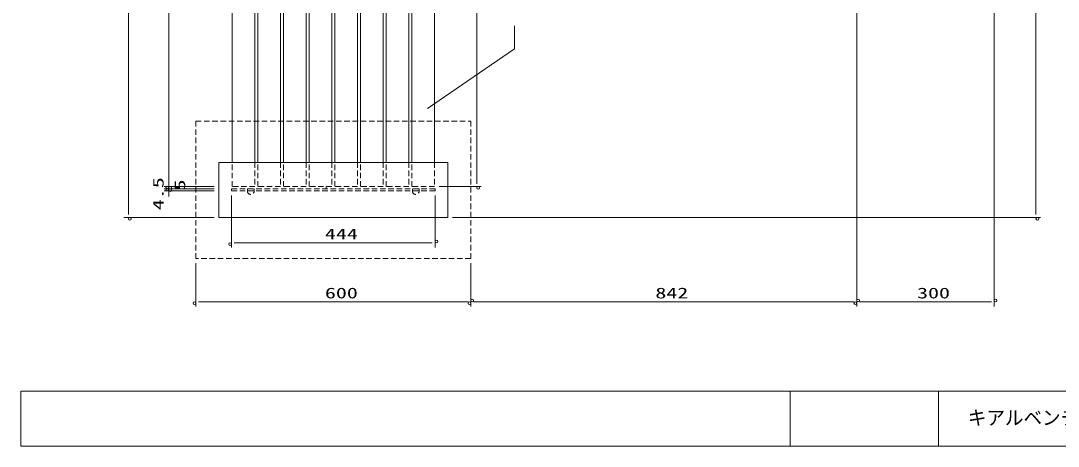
# Model space of a CAD drawing. Units: millimetres, scale not verified. Extents: x -1929 to 1929, y -1323 to 1334.
# Drawn here: x -1929 to 335, y -1323 to -395 of the extents above; entities that cross this region are included whole.
import ezdxf
from ezdxf.enums import TextEntityAlignment as Align

# ---------------------------------------------------------------- set-up
doc = ezdxf.new("R2010")
doc.units = ezdxf.units.MM
doc.header["$LTSCALE"] = 10
doc.linetypes.add('DASHED1', pattern=[1.8, 1.2, -0.6])
for name, color, linetype, lineweight in [('0-0__0-1_荳_闊_', 7, 'Continuous', 9), ('0-1__0-8__0-2_蟇_豕__ts', 7, 'Continuous', 9), ('0-2__0-e__0-5__0-2_蟇_豕__3__100__AcDbSymbolTable___70_______1____0__STYLE____5__10__100__AcDbSymbolTableRecord_', 7, 'Continuous', 9), ('0-3__0-2_蟇_豕__', 7, 'Continuous', 9), ('0-5__0-d__0-4__0-0_0', 7, 'Continuous', 9), ('0-6__0-9__0-2_蟇_豕___2-1', 7, 'Continuous', 9)]:
    doc.layers.add(name, color=color, linetype=linetype, lineweight=lineweight)
doc.styles.add('ＭＳ ゴシック', font='')
doc.styles.get('ＭＳ ゴシック').set_extended_font_data('MS Gothic')

# ---------------------------------------------------------------- blocks, each defined once
blk = doc.blocks.new('-000-VW_EMPTYBALL')
at = {"layer": '0-5__0-d__0-4__0-0_0'}
blk.add_circle((5, 5), 5, dxfattribs=at)
blk = doc.blocks.new('-002-_D3')
at = {"layer": '0-1__0-8__0-2_蟇_豕__ts'}
blk.add_line((-9910.9, -8191.7), (-9910.9, -9323.3), dxfattribs=at)
at = {"layer": '0-3__0-2_蟇_豕__'}
for p, q in [((-14350.9, -8191.7), (-14350.9, -9323.3)), ((-9970.9, -9223.3), (-14290.9, -9223.3))]:
    blk.add_line(p, q, dxfattribs=at)
at = {"layer": '0-1__0-8__0-2_蟇_豕__ts', "xscale": 5.999634, "yscale": 5.999634, "rotation": 180}
blk.add_blockref('-000-VW_EMPTYBALL', (-14350.9, -9223.3), dxfattribs=at)
at = {"layer": '0-3__0-2_蟇_豕__', "xscale": 5.999634, "yscale": 5.999634}
blk.add_blockref('-000-VW_EMPTYBALL', (-9910.9, -9223.3), dxfattribs=at)
at = {"layer": '0-3__0-2_蟇_豕__', "style": 'ＭＳ ゴシック', "width": 1.5}
blk.add_text('444', height=234.5, dxfattribs=at).set_placement((-12313.7, -9218.4), align=Align.BOTTOM_LEFT)
blk = doc.blocks.new('-003-_D4')
at = {"layer": '0-1__0-8__0-2_蟇_豕__ts'}
for p, q in [((-14409.1, 7080.1), (-16702.4, 7080.1)), ((-14730.9, -8669.2), (-16702.4, -8669.2))]:
    blk.add_line(p, q, dxfattribs=at)
at = {"layer": '0-2__0-e__0-5__0-2_蟇_豕__3__100__AcDbSymbolTable___70_______1____0__STYLE____5__10__100__AcDbSymbolTableRecord_'}
blk.add_line((-16602.4, -8609.2), (-16602.4, 7020.1), dxfattribs=at)
at = {"layer": '0-1__0-8__0-2_蟇_豕__ts', "xscale": 5.999634, "yscale": 5.999634}
for p, rotation in [((-16602.4, 7080.1), 90), ((-16602.4, -8669.2), 270)]:
    blk.add_blockref('-000-VW_EMPTYBALL', p, dxfattribs=dict(at, rotation=rotation))
at = {"layer": '0-3__0-2_蟇_豕__', "style": 'ＭＳ ゴシック', "width": 1.5}
blk.add_text('1575', height=234.5, rotation=90, dxfattribs=at).set_placement((-16607.3, -1038.2), align=Align.BOTTOM_LEFT)
blk = doc.blocks.new('-004-_D5')
at = {"layer": '0-3__0-2_蟇_豕__'}
for p, q in [((-15130.9, -9669.2), (-15130.9, -10612.1)), ((-9130.9, -9669.2), (-9130.9, -10612.1)), ((-9190.9, -10512.1), (-15070.9, -10512.1))]:
    blk.add_line(p, q, dxfattribs=at)
at = {"layer": '0-1__0-8__0-2_蟇_豕__ts', "xscale": 5.999634, "yscale": 5.999634, "rotation": 180}
blk.add_blockref('-000-VW_EMPTYBALL', (-15130.9, -10512.1), dxfattribs=at)
at = {"layer": '0-3__0-2_蟇_豕__', "xscale": 5.999634, "yscale": 5.999634}
blk.add_blockref('-000-VW_EMPTYBALL', (-9130.9, -10512.1), dxfattribs=at)
at = {"layer": '0-2__0-e__0-5__0-2_蟇_豕__3__100__AcDbSymbolTable___70_______1____0__STYLE____5__10__100__AcDbSymbolTableRecord_', "style": 'ＭＳ ゴシック', "width": 1.5}
blk.add_text('600', height=234.5, dxfattribs=at).set_placement((-12313.7, -10507.2), align=Align.BOTTOM_LEFT)
blk = doc.blocks.new('-005-_D6')
at = {"layer": '0-1__0-8__0-2_蟇_豕__ts'}
for p, q in [((-9130.9, -9669.2), (-9130.9, -10612.1)), ((-771.6, -10512.1), (-9070.9, -10512.1))]:
    blk.add_line(p, q, dxfattribs=at)
at = {"layer": '0-2__0-e__0-5__0-2_蟇_豕__3__100__AcDbSymbolTable___70_______1____0__STYLE____5__10__100__AcDbSymbolTableRecord_'}
blk.add_line((-711.6, 1770.1), (-711.6, -10612.1), dxfattribs=at)
at = {"layer": '0-1__0-8__0-2_蟇_豕__ts', "xscale": 5.999634, "yscale": 5.999634, "rotation": 180}
blk.add_blockref('-000-VW_EMPTYBALL', (-9130.9, -10512.1), dxfattribs=at)
at = {"layer": '0-3__0-2_蟇_豕__', "xscale": 5.999634, "yscale": 5.999634}
blk.add_blockref('-000-VW_EMPTYBALL', (-711.6, -10512.1), dxfattribs=at)
at = {"layer": '0-2__0-e__0-5__0-2_蟇_豕__3__100__AcDbSymbolTable___70_______1____0__STYLE____5__10__100__AcDbSymbolTableRecord_', "style": 'ＭＳ ゴシック', "width": 1.5}
blk.add_text('842', height=234.5, dxfattribs=at).set_placement((-5104, -10507.2), align=Align.BOTTOM_LEFT)
blk = doc.blocks.new('-006-_D7')
at = {"layer": '0-1__0-8__0-2_蟇_豕__ts'}
for p, q in [((-711.6, 1770.1), (-711.6, -10612.1)), ((2288.4, 1770.1), (2288.4, -10612.1)), ((2228.4, -10512.1), (-651.6, -10512.1))]:
    blk.add_line(p, q, dxfattribs=at)
at = {"layer": '0-1__0-8__0-2_蟇_豕__ts', "xscale": 5.999634, "yscale": 5.999634, "rotation": 180}
blk.add_blockref('-000-VW_EMPTYBALL', (-711.6, -10512.1), dxfattribs=at)
at = {"layer": '0-1__0-8__0-2_蟇_豕__ts', "xscale": 5.999634, "yscale": 5.999634}
blk.add_blockref('-000-VW_EMPTYBALL', (2288.4, -10512.1), dxfattribs=at)
at = {"layer": '0-2__0-e__0-5__0-2_蟇_豕__3__100__AcDbSymbolTable___70_______1____0__STYLE____5__10__100__AcDbSymbolTableRecord_', "style": 'ＭＳ ゴシック', "width": 1.5}
blk.add_text('300', height=234.5, dxfattribs=at).set_placement((605.6, -10507.2), align=Align.BOTTOM_LEFT)
blk = doc.blocks.new('-026-_D27')
at = {"layer": '0-1__0-8__0-2_蟇_豕__ts'}
for p, q in [((1508.4, 7370.1), (3300, 7370.1)), ((-9530.9, -8669.2), (3300, -8669.2))]:
    blk.add_line(p, q, dxfattribs=at)
at = {"layer": '0-6__0-9__0-2_蟇_豕___2-1'}
blk.add_line((3200, -8609.2), (3200, 7310.1), dxfattribs=at)
at = {"layer": '0-1__0-8__0-2_蟇_豕__ts', "xscale": 5.999634, "yscale": 5.999634, "rotation": 90}
blk.add_blockref('-000-VW_EMPTYBALL', (3200, 7370.1), dxfattribs=at)
at = {"layer": '0-3__0-2_蟇_豕__', "xscale": 5.999634, "yscale": 5.999634, "rotation": 270}
blk.add_blockref('-000-VW_EMPTYBALL', (3200, -8669.2), dxfattribs=at)
at = {"layer": '0-3__0-2_蟇_豕__', "style": 'ＭＳ ゴシック', "width": 1.5}
blk.add_text('1604', height=234.5, rotation=90, dxfattribs=at).set_placement((3195.1, -893.2), align=Align.BOTTOM_LEFT)
blk = doc.blocks.new('-030-繧_繝_繝_繝__5-1')
at = {"layer": '0-0__0-1_荳_闊_'}
for points in [[(-14358.6, 7019.1), (-13858.6, 6519.1), (-13858.6, -7498.4), (-14358.6, -7498.4)], [(-13798.6, 6459.1), (-13298.6, 5959.1), (-13298.6, -7498.4), (-13798.6, -7498.4)], [(-13238.6, 5899.1), (-12738.6, 5399.1), (-12738.6, -7498.4), (-13238.6, -7498.4)], [(-12678.6, 5339.1), (-12178.6, 4839.1), (-12178.6, -7498.4), (-12678.6, -7498.4)], [(-12118.6, 4779.1), (-11618.6, 4279.1), (-11618.6, -7498.4), (-12118.6, -7498.4)], [(-11558.6, 4219.1), (-11058.6, 3719.1), (-11058.6, -7498.4), (-11558.6, -7498.4)], [(-10998.6, 3659.1), (-10498.6, 3159.1), (-10498.6, -7498.4), (-10998.6, -7498.4)], [(-9984.6, 2645.1), (-9938.6, 2599.1), (-9938.6, -7498.4), (-10438.6, -7498.4), (-10438.6, 3099.1)]]:
    blk.add_lwpolyline(points, close=True, dxfattribs=at)
blk = doc.blocks.new('-036-_D38')
at = {"layer": '0-1__0-8__0-2_蟇_豕__ts'}
for p, q in [((-9820.9, 2628.3), (-8902.4, 2628.3)), ((-9002.4, 2568.3), (-9002.4, -7936.7)), ((-9821.6, -7996.7), (-8902.4, -7996.7))]:
    blk.add_line(p, q, dxfattribs=at)
at = {"layer": '0-1__0-8__0-2_蟇_豕__ts', "xscale": 5.999634, "yscale": 5.999634}
for p, rotation in [((-9002.4, 2628.3), 90), ((-9002.4, -7996.7), 270)]:
    blk.add_blockref('-000-VW_EMPTYBALL', p, dxfattribs=dict(at, rotation=rotation))
at = {"layer": '0-1__0-8__0-2_蟇_豕__ts', "style": 'ＭＳ ゴシック', "width": 1.5}
blk.add_text('1062', height=234.5, rotation=90, dxfattribs=at).set_placement((-9007.3, -2927.9), align=Align.BOTTOM_LEFT)
blk = doc.blocks.new('-041-_D43')
at = {"layer": '0-1__0-8__0-2_蟇_豕__ts'}
for p, q in [((-14440.9, 7048.3), (-15821.9, 7048.3)), ((-15721.9, -7936.7), (-15721.9, 6988.3))]:
    blk.add_line(p, q, dxfattribs=at)
at = {"layer": '0-3__0-2_蟇_豕__'}
blk.add_line((-14730.9, -7996.7), (-15821.9, -7996.7), dxfattribs=at)
at = {"layer": '0-1__0-8__0-2_蟇_豕__ts', "xscale": 5.999634, "yscale": 5.999634}
for p, rotation in [((-15721.9, 7048.3), 90), ((-15721.9, -7996.7), 270)]:
    blk.add_blockref('-000-VW_EMPTYBALL', p, dxfattribs=dict(at, rotation=rotation))
at = {"layer": '0-1__0-8__0-2_蟇_豕__ts', "style": 'ＭＳ ゴシック', "width": 1.5}
blk.add_text('1504.5', height=234.5, rotation=90, dxfattribs=at).set_placement((-15726.8, -839.7), align=Align.BOTTOM_LEFT)
blk = doc.blocks.new('-042-_D44')
at = {"layer": '0-1__0-8__0-2_蟇_豕__ts'}
for p, q in [((-15721.9, -7936.7), (-15721.9, -7876.7)), ((-14730.9, -7996.7), (-15821.9, -7996.7)), ((-14730.9, -8046.7), (-15821.9, -8046.7)), ((-15721.9, -8106.7), (-15721.9, -8166.7))]:
    blk.add_line(p, q, dxfattribs=at)
at = {"layer": '0-1__0-8__0-2_蟇_豕__ts', "xscale": 5.999634, "yscale": 5.999634}
for p, rotation in [((-15721.9, -8046.7), 90), ((-15721.9, -7996.7), 270)]:
    blk.add_blockref('-000-VW_EMPTYBALL', p, dxfattribs=dict(at, rotation=rotation))
at = {"layer": '0-1__0-8__0-2_蟇_豕__ts', "style": 'ＭＳ ゴシック', "width": 1.5}
blk.add_text('5', height=234.5, rotation=90, dxfattribs=at).set_placement((-15292.1, -8082.6), align=Align.BOTTOM_LEFT)
blk = doc.blocks.new('-043-_D45')
at = {"layer": '0-1__0-8__0-2_蟇_豕__ts'}
for p, q in [((-14730.9, -8091.7), (-15821.9, -8091.7)), ((-15721.9, -7986.7), (-15721.9, -7926.7)), ((-15721.9, -8091.7), (-15721.9, -8046.7)), ((-15721.9, -8151.7), (-15721.9, -8211.7))]:
    blk.add_line(p, q, dxfattribs=at)
at = {"layer": '0-3__0-2_蟇_豕__'}
blk.add_line((-14730.9, -8046.7), (-15821.9, -8046.7), dxfattribs=at)
at = {"layer": '0-3__0-2_蟇_豕__', "xscale": 5.999634, "yscale": 5.999634}
for p, rotation in [((-15721.9, -8091.7), 90), ((-15721.9, -8046.7), 270)]:
    blk.add_blockref('-000-VW_EMPTYBALL', p, dxfattribs=dict(at, rotation=rotation))
at = {"layer": '0-1__0-8__0-2_蟇_豕__ts', "style": 'ＭＳ ゴシック', "width": 1.5}
blk.add_text('4.5', height=234.5, rotation=90, dxfattribs=at).set_placement((-15762.1, -8512.6), align=Align.BOTTOM_LEFT)

msp = doc.modelspace()

# ---------------------------------------------------------------- linework, layer by layer
at = {"layer": '0-0__0-1_荳_闊_'}
for p, q in [((-851.5, -456.21), (-851.5, -406.07)), ((-851.5, -456.21), (-1040.92, -586.66)), ((-1262.4, -756.58), (-1262.4, -761.58)), ((-250.19, -1203.04), (-250.19, -1323.04)), ((73.81, -1203.04), (73.81, -1323.04)), ((73.81, -1203.04), (73.81, -1323.04))]:
    msp.add_line(p, q, dxfattribs=at)
at = {"layer": '0-0__0-1_荳_闊_', "linetype": 'DASHED1'}
for p, q in [((-1419.21, -761.33), (-1419.21, -766.33)), ((-1074.21, -761.33), (-1074.21, -766.33))]:
    msp.add_line(p, q, dxfattribs=at)
for points in [[(-1546.71, -913.83), (-1546.71, -613.83), (-946.71, -613.83), (-946.71, -913.83)], [(-1467.71, -756.58), (-1467.71, -703.83), (-1417.78, -703.83), (-1417.78, -756.58)], [(-1411.71, -756.58), (-1411.71, -703.83), (-1361.78, -703.83), (-1361.78, -756.58)], [(-1355.71, -756.58), (-1355.71, -703.83), (-1305.78, -703.83), (-1305.78, -756.58)], [(-1299.71, -756.58), (-1299.71, -703.83), (-1249.78, -703.83), (-1249.78, -756.58)], [(-1243.71, -756.58), (-1243.71, -703.83), (-1193.78, -703.83), (-1193.78, -756.58)], [(-1187.71, -756.58), (-1187.71, -703.83), (-1137.78, -703.83), (-1137.78, -756.58)], [(-1131.71, -756.58), (-1131.71, -703.83), (-1081.78, -703.83), (-1081.78, -756.58)], [(-1075.71, -756.58), (-1075.71, -703.83), (-1025.78, -703.83), (-1025.78, -756.58)], [(-1468.71, -766.08), (-1468.71, -761.58), (-1024.71, -761.58), (-1024.71, -766.08)]]:
    msp.add_lwpolyline(points, close=True, dxfattribs=at)
at = {"layer": '0-0__0-1_荳_闊_'}
for points in [[(-1496.71, -703.83), (-996.71, -703.83), (-996.71, -823.83), (-1496.71, -823.83)], [(-1928.62, -1203.04), (1928.62, -1203.04), (1928.62, -1323.04), (-1928.62, -1323.04)]]:
    msp.add_lwpolyline(points, close=True, dxfattribs=at)
at = {"layer": '0-0__0-1_荳_闊_', "linetype": 'DASHED1'}
for points in [[(-1434.21, -766.33), (-1434.21, -761.33), (-1419.21, -761.33)], [(-1059.21, -766.33), (-1059.21, -761.33), (-1074.21, -761.33)]]:
    msp.add_lwpolyline(points, dxfattribs=at)
for centre in [(-1426.71, -766.33), (-1066.71, -766.33)]:
    msp.add_arc(centre, 7.5, 180, 360, dxfattribs=at)

# ---------------------------------------------------------------- block references
at = {"layer": '0-0__0-1_荳_闊_', "xscale": 0.1, "yscale": 0.1}
msp.add_blockref('-030-繧_繝_繝_繝__5-1', (-31.85, 46.01), dxfattribs=at)
at = {"layer": '0-1__0-8__0-2_蟇_豕__ts', "xscale": 0.1, "yscale": 0.1}
for name in ['-026-_D27', '-041-_D43', '-036-_D38', '-006-_D7', '-042-_D44', '-004-_D5']:
    msp.add_blockref(name, (-33.62, 43.09), dxfattribs=at)
at = {"layer": '0-3__0-2_蟇_豕__', "xscale": 0.1, "yscale": 0.1}
for name in ['-003-_D4', '-005-_D6', '-043-_D45', '-002-_D3']:
    msp.add_blockref(name, (-33.62, 43.09), dxfattribs=at)

# ---------------------------------------------------------------- texts
at = {"layer": '0-0__0-1_荳_闊_', "style": 'ＭＳ ゴシック', "width": 0.95}
msp.add_text('キアルベンチ KIB-06 土新建材', height=31.23, dxfattribs=at).set_placement((137.81, -1285.83), align=Align.BOTTOM_LEFT)

doc.saveas('drawing.dxf')
